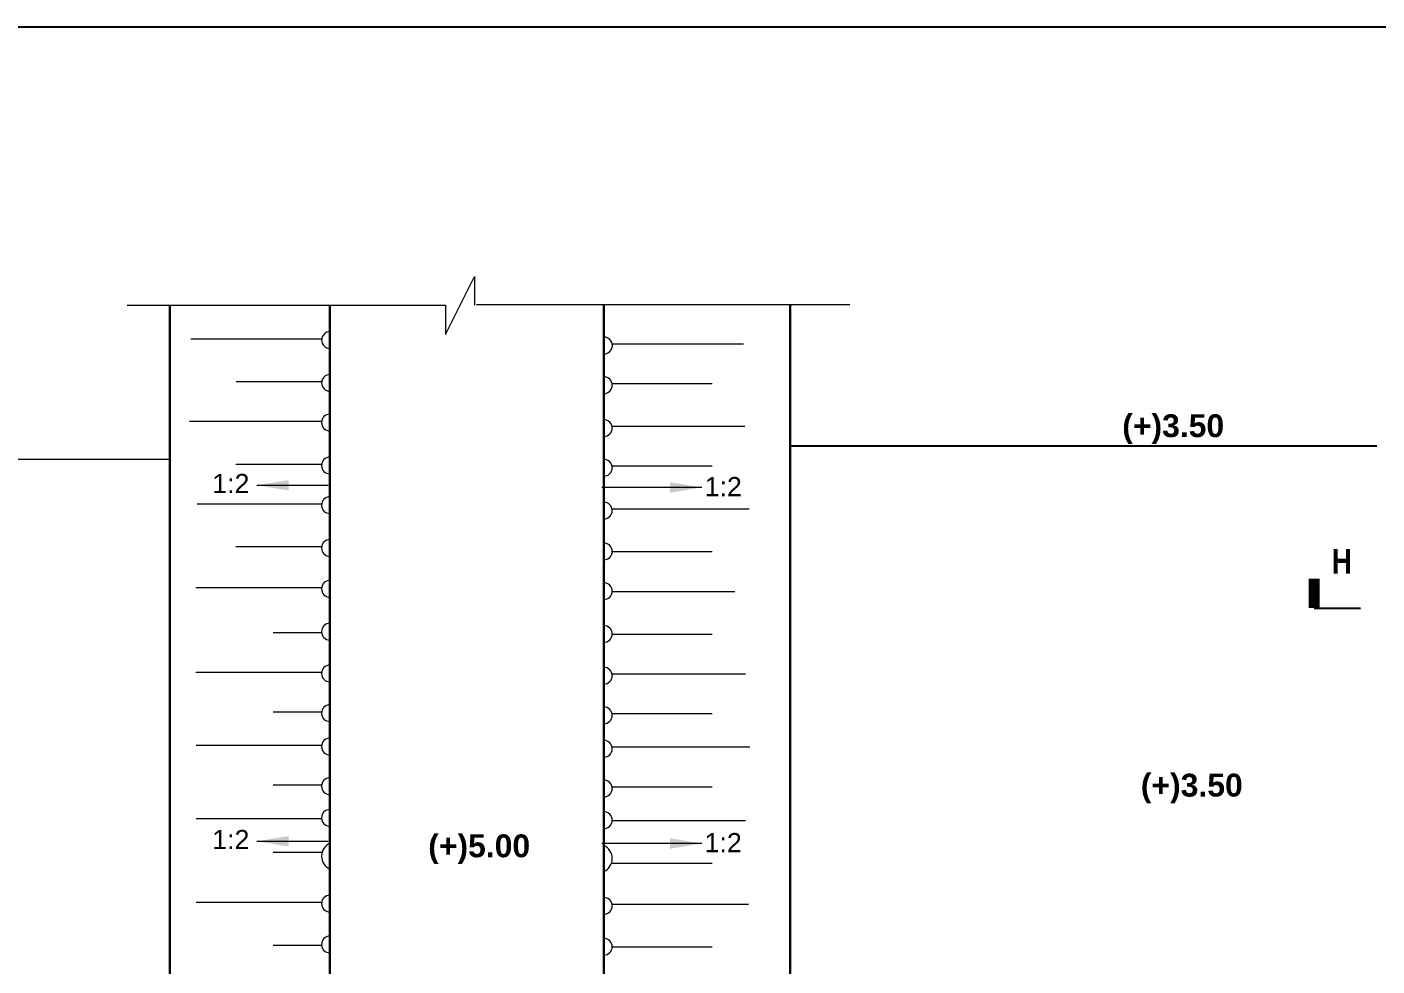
# Model space of a CAD drawing. Extents: x -119161 to 3778985, y -718511 to -30958.
# Drawn here: x 2619757 to 2649324, y -259717 to -239153 of the extents above; entities that cross this region are included whole.
import ezdxf

# ---------------------------------------------------------------- set-up
doc = ezdxf.new("R2010")
doc.units = 0
doc.header["$MEASUREMENT"] = 0
doc.layers.get('0').update_dxf_attribs({"linetype": 'CONTINUOUS'})
for name, color, linetype, lineweight in [('Dimension', 8, 'CONTINUOUS', 18), ('Grid Line_Outer', 7, 'CONTINUOUS', 5), ('HATCH', 252, 'CONTINUOUS', 5), ('line2', 3, 'CONTINUOUS', 30), ('slop', 8, 'CONTINUOUS', 9)]:
    doc.layers.add(name, color=color, linetype=linetype, lineweight=lineweight)
for name, color, linetype in [('LINE', 7, 'CONTINUOUS'), ('Slope', 8, 'CONTINUOUS'), ('TEXT', 10, 'CONTINUOUS')]:
    doc.layers.add(name, color=color, linetype=linetype)
doc.styles.add('1-2', font='arial.ttf')
doc.styles.add('text', font='ARIALN.TTF', dxfattribs={"height": 1.6})
doc.dimstyles.new('1-2', dxfattribs={"dimtxt": 240, "dimasz": 360, "dimexe": 120, "dimexo": 120, "dimgap": 24, "dimtad": 1, "dimdec": 0, "dimzin": 3, "dimdsep": 46, "dimtxsty": '1-2', "dimblk": 'DOTSMALL', "dimcen": 0, "dimdle": 120, "dimclrd": 256, "dimclre": 256, "dimclrt": 6, "dimadec": 0, "dimazin": 0, "dimtfac": 0.6, "dimtdec": 0, "dimtofl": 0, "dimtmove": 2, "dimatfit": 3, "dimfxl": 2, "dimfrac": 1, "dimtolj": 1, "dimtzin": 0, "dimlwd": 13, "dimlwe": 13, "dimarcsym": 0})

# ---------------------------------------------------------------- blocks, each defined once
blk = doc.blocks.new('_DotSmall')
at = {"color": 0, "linetype": 'ByBlock', "const_width": 0.5}
blk.add_lwpolyline([(-0.0625, 0, 1), (0.0625, 0, 1)], format="xyb", close=True, dxfattribs=at)
blk = doc.blocks.new('sec')
at = {"layer": 'TEXT', "color": 5, "const_width": 200}
blk.add_lwpolyline([(0, 0), (0, 537)], dxfattribs=at)
at = {"layer": 'TEXT', "color": 5}
blk.add_lwpolyline([(0, 0), (-848, 0)], dxfattribs=at)

msp = doc.modelspace()

# ---------------------------------------------------------------- linework, layer by layer
at = {"layer": 'Dimension', "color": 4, "lineweight": 18, "ltscale": 2}
for p, q in [((2628924.2, -245888.9, 0), (2629560, -244615.6, 0)), ((2629560, -244615.6, 0), (2629561, -245246.6)), ((2621952.6, -245246.6, 0), (2628924.2, -245246.6)), ((2628924.2, -245246.6), (2628924.2, -245888.9, 0)), ((2629604, -245229.6), (2637776.2, -245229.6))]:
    msp.add_line(p, q, dxfattribs=at)
at = {"layer": 'Dimension', "color": 0, "lineweight": 30, "ltscale": 2}
msp.add_line((2622886.1, -245246.6, 0), (2622886.1, -263235.6), dxfattribs=at)
at = {"layer": 'Dimension', "color": 5, "lineweight": 13, "ltscale": 2}
for p, q in [((2626230, -245986, 0), (2623344.7, -245986, 0)), ((2632571.8, -246088.9), (2635451.7, -246088.9)), ((2626210.7, -246924.7), (2624335.4, -246924.7)), ((2632569.9, -246957.9), (2634762.9, -246957.9)), ((2626228.1, -247793.7, 0), (2623316.3, -247793.7, 0)), ((2632569.9, -247896.6), (2635478, -247896.6)), ((2626208.8, -248732.5), (2624333.4, -248732.5)), ((2632569.9, -248765.6), (2634762.9, -248765.6)), ((2626208.8, -249601.5), (2623486.8, -249601.5)), ((2632569.9, -249704.4), (2635574.9, -249704.4)), ((2626208.8, -250540.2), (2624333.4, -250540.2)), ((2632569.9, -250643.1), (2634762.9, -250643.1)), ((2626208.8, -251434.4), (2623457.8, -251434.4)), ((2632569.9, -251512.1), (2635256.7, -251512.1)), ((2626208.8, -252417.8), (2625145.7, -252417.8)), ((2632569.9, -252450.8), (2634762.9, -252450.8)), ((2626208.8, -253286.8), (2623457.8, -253286.8)), ((2632569.9, -253319.8), (2635492.2, -253319.8)), ((2626208.8, -254155.9), (2625145.7, -254155.9)), ((2632569.9, -254188.8), (2634762.9, -254188.8)), ((2626208.8, -254887.8), (2623461, -254887.8)), ((2632569.9, -254920.8), (2635589.8, -254920.8)), ((2626208.8, -255756.8), (2625145.7, -255756.8)), ((2632569.9, -255789.8), (2634762.9, -255789.8)), ((2626208.8, -256495.5), (2623461, -256495.5)), ((2632569.9, -256528.5), (2635492.2, -256528.5)), ((2626208.8, -257234.2), (2625145.7, -257234.2)), ((2632569.9, -257467.2), (2634762.9, -257467.2)), ((2626208.8, -258328.3), (2623461, -258328.3)), ((2632569.9, -258361.2), (2635557.3, -258361.2)), ((2626208.8, -259267), (2625145.7, -259267)), ((2632569.9, -259300), (2634762.9, -259300))]:
    msp.add_line(p, q, dxfattribs=at)
at = {"layer": 'Dimension', "color": 0, "lineweight": 30, "ltscale": 2}
msp.add_lwpolyline([(2636468.1, -245229.6), (2636468.1, -262742.2)], dxfattribs=at)
at = {"layer": 'Dimension', "color": 5, "lineweight": 13, "ltscale": 2}
for centre, radius, start, end in [((2626392.6, -246008.4), 183.3, 90, 270), ((2632393.7, -246128.3), 183.3, 270, 90), ((2626392.6, -246947.1), 183.3, 90, 270), ((2632391.8, -246997.3), 183.3, 270, 90), ((2626390.7, -247816.1), 183.3, 90, 270), ((2632391.8, -247936), 183.3, 270, 90), ((2626390.7, -248754.8), 183.3, 90, 270), ((2632391.8, -248805), 183.3, 270, 90), ((2626390.7, -249623.8), 183.3, 90, 270), ((2632391.8, -249743.7), 183.3, 270, 90), ((2626390.7, -250562.5), 183.3, 90, 270), ((2632391.8, -250637.8), 183.3, 270, 90), ((2626390.7, -251456.8), 183.3, 90, 270), ((2632391.8, -251506.8), 183.3, 270, 90), ((2626390.7, -252395.5), 183.3, 90, 270), ((2632391.8, -252445.5), 183.3, 270, 90), ((2626390.7, -253309.2), 183.3, 90, 270), ((2632391.8, -253359.2), 183.3, 270, 90), ((2626390.7, -254178.2), 183.3, 90, 270), ((2632391.8, -254228.2), 183.3, 270, 90), ((2626390.7, -254910.1), 183.3, 90, 270), ((2632391.8, -254960.1), 183.3, 270, 90), ((2626390.7, -255779.1), 183.3, 90, 270), ((2632391.8, -255829.1), 183.3, 270, 90), ((2626390.7, -256473.2), 183.3, 90, 270), ((2632391.8, -256523.2), 183.3, 270, 90), ((2626518, -257311.9), 310.6, 114.1958, 245.8042), ((2632264.5, -257361.9), 310.6, 294.1958, 65.8042), ((2626390.7, -258350.6), 183.3, 90, 270), ((2632391.8, -258400.6), 183.3, 270, 90), ((2626390.7, -259244.6), 183.3, 90, 270), ((2632391.8, -259294.6), 183.3, 270, 90)]:
    msp.add_arc(centre, radius, start, end, dxfattribs=at)
at = {"layer": 'HATCH', "color": 8, "elevation": 0}
msp.add_lwpolyline([(2609884.2, -248619), (2622886.1, -248619.9)], dxfattribs=at)
at = {"layer": 'LINE', "elevation": 0}
msp.add_lwpolyline([(2577358.1, -316259.2), (2686396.6, -316259.2), (2686396.6, -239153.4), (2577358.1, -239153.4)], close=True, dxfattribs=at)
at = {"layer": 'line2', "color": 3}
for points in [[(2626392.1, -245246.6), (2626387.7, -288305.6)], [(2632389.1, -245246.6), (2632389.1, -288305.6)]]:
    msp.add_lwpolyline(points, dxfattribs=at)
at = {"layer": 'Slope', "ltscale": 50}
msp.add_lwpolyline([(2649323.7, -248332.4), (2636468.1, -248332)], dxfattribs=at)

# ---------------------------------------------------------------- block references
at = {"layer": 'slop', "xscale": -1.200000000186265, "yscale": 1.200000000186265, "zscale": 1.200000000000728}
msp.add_blockref('sec', (2647946.5, -251877.8), dxfattribs=at)

# ---------------------------------------------------------------- texts
at = {"layer": 'Dimension', "color": 0, "lineweight": 13, "ltscale": 2, "char_height": 500, "attachment_point": 5, "style": '1-2'}
for s, insert, width in [('{\\fArial|b1|i0|c0|p34;\\C6;(+)3.50}', (2644860.7, -247960.1, 0), 1832.552), ('{\\fArial|b1|i0|c0|p34;\\C6;(+)3.50}', (2645267.5, -255831.2, 0), 1832.552), ('{\\fArial|b1|i0|c0|p34;\\C6;(+)5.00}', (2629660.8, -257160.5), 2351.861)]:
    msp.add_mtext(s, dxfattribs=dict(at, insert=insert, width=width))
at = {"layer": 'Dimension', "color": 0, "lineweight": 13, "ltscale": 2, "char_height": 420, "attachment_point": 5, "style": '1-2'}
for insert in [(2624220.7, -249150.4, 0), (2635005.7, -249218.7), (2624220.7, -256946.9, 0), (2635004.7, -257015.2)]:
    msp.add_mtext('1:2', dxfattribs=dict(at, insert=insert))
at = {"layer": 'TEXT', "color": 7, "insert": (2648331.2, -250584.1), "char_height": 540, "width": 440.719, "attachment_point": 1, "style": 'text'}
msp.add_mtext('{\\fArial Narrow|b1|i0|c0|p34;H}', dxfattribs=at)

# ---------------------------------------------------------------- leaders
at = {"layer": 'Grid Line_Outer', "ltscale": 2}
for points in [[(2624789.6, -249189.1), (2626351.4, -249189.1)], [(2634538.9, -249237.3), (2632345.8, -249237.3)], [(2624789.6, -256985.6), (2626351.4, -256985.6)], [(2634537.9, -257033.8), (2632344.8, -257033.8)]]:
    msp.add_leader(points, dimstyle='1-2', override={"dimasz": 700, "dimgap": 24, "dimtad": 0}, dxfattribs=at)

doc.saveas('drawing.dxf')
